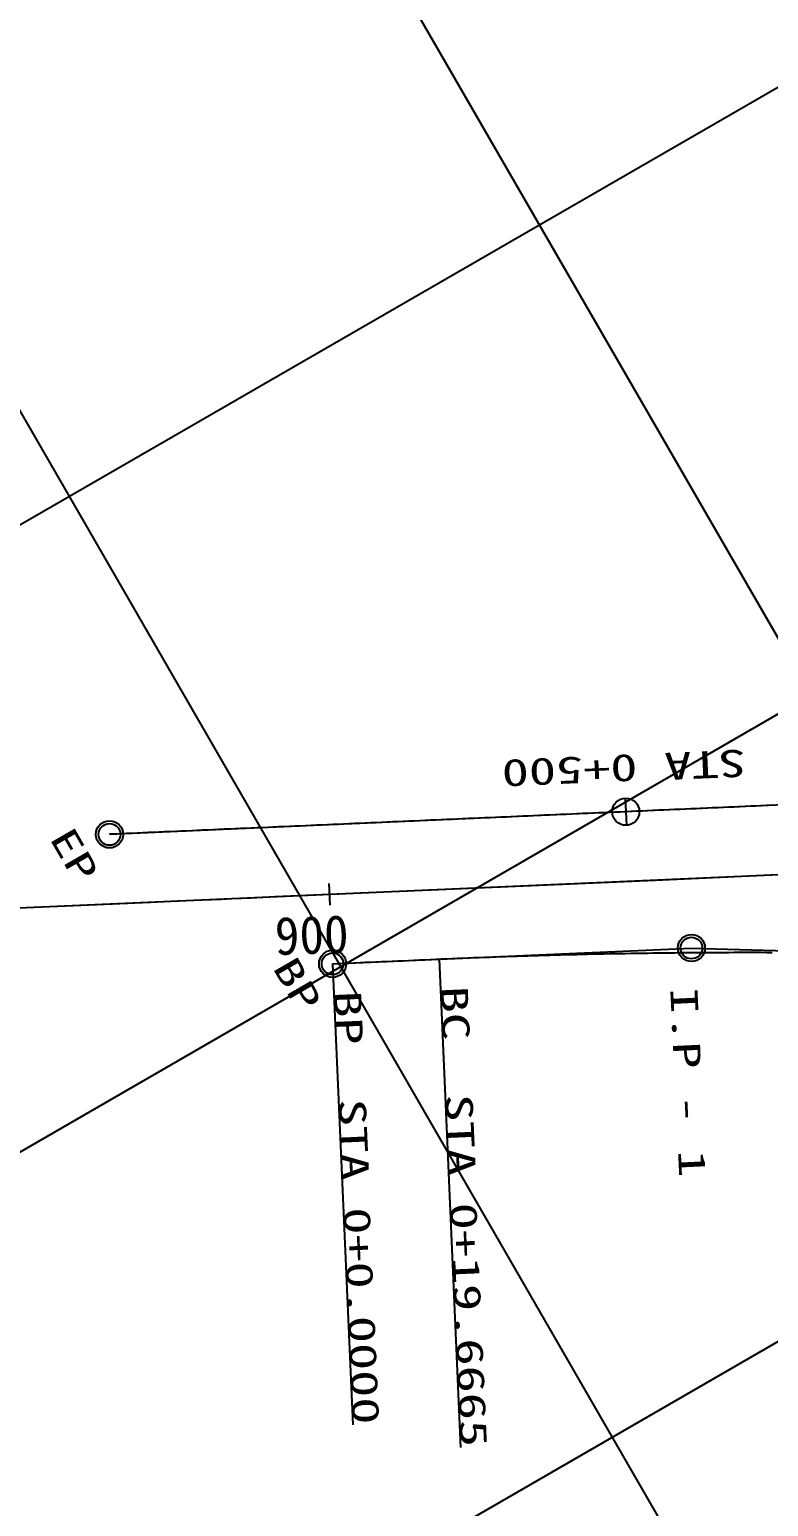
# Model space of a CAD drawing. Header units: feet. Extents: x 226743 to 230948, y 199106 to 202076.
# Drawn here: x 229600.8 to 229736.8, y 200836.1 to 201108 of the extents above; entities that cross this region are included whole.
import ezdxf
from ezdxf.enums import TextEntityAlignment as Align

# ---------------------------------------------------------------- set-up
doc = ezdxf.new("R2010")
doc.units = ezdxf.units.FT
doc.header["$LTSCALE"] = 10
doc.header["$MEASUREMENT"] = 0
for name, color, linetype in [('CA-ALGN-CNTL', 2, 'CONTINUOUS'), ('CA-ALGN-STSM', 2, 'CONTINUOUS'), ('CA-ALGN-SUBL', 1, 'CONTINUOUS'), ('CA-ALGN-SUBT', 2, 'CONTINUOUS'), ('CA-ALGN-TEXT', 3, 'CONTINUOUS'), ('CV-GRID-LINE', 1, 'CONTINUOUS')]:
    doc.layers.add(name, color=color, linetype=linetype)
doc.styles.add('GHS', font='DotumChe.ttf')
doc.styles.add('RP2', font='DotumChe.ttf')

msp = doc.modelspace()

# ---------------------------------------------------------------- linework, layer by layer
at = {"layer": 'CA-ALGN-CNTL'}
for points in [[(229737.54, 200965.18), (229736.54, 200965.13), (229735.54, 200965.09), (229734.54, 200965.05), (229733.54, 200965), (229732.54, 200964.96), (229731.54, 200964.91), (229730.54, 200964.87), (229729.54, 200964.83), (229728.55, 200964.78), (229727.55, 200964.74), (229726.55, 200964.7), (229725.55, 200964.65), (229724.55, 200964.61), (229723.55, 200964.56), (229722.55, 200964.52), (229721.55, 200964.48), (229720.55, 200964.43), (229719.55, 200964.39), (229718.55, 200964.35), (229717.56, 200964.3), (229716.56, 200964.26), (229715.56, 200964.21), (229714.56, 200964.17), (229713.56, 200964.13), (229712.56, 200964.08), (229711.56, 200964.04), (229710.56, 200964), (229709.56, 200963.95), (229708.56, 200963.91), (229707.57, 200963.86), (229706.57, 200963.82), (229705.57, 200963.78), (229704.57, 200963.73), (229703.57, 200963.69), (229702.57, 200963.65), (229701.57, 200963.6), (229700.57, 200963.56), (229699.57, 200963.51), (229698.57, 200963.47), (229697.57, 200963.43), (229696.58, 200963.38), (229695.58, 200963.34), (229694.58, 200963.3), (229693.58, 200963.25), (229692.58, 200963.21), (229691.58, 200963.16), (229690.58, 200963.12), (229689.58, 200963.08), (229688.58, 200963.03), (229687.58, 200962.99), (229686.59, 200962.95), (229685.59, 200962.9), (229684.59, 200962.86), (229683.59, 200962.81), (229682.59, 200962.77), (229681.59, 200962.73), (229680.59, 200962.68), (229679.59, 200962.64), (229678.59, 200962.6), (229677.59, 200962.55), (229676.59, 200962.51), (229675.6, 200962.46), (229674.6, 200962.42), (229673.6, 200962.38), (229672.6, 200962.33), (229671.6, 200962.29), (229670.6, 200962.25), (229669.6, 200962.2), (229668.6, 200962.16), (229667.6, 200962.11), (229666.6, 200962.07), (229665.61, 200962.03), (229664.61, 200961.98), (229663.61, 200961.94), (229662.61, 200961.9), (229661.61, 200961.85), (229660.61, 200961.81), (229659.61, 200961.76), (229658.61, 200961.72), (229657.61, 200961.68), (229656.61, 200961.63), (229655.61, 200961.59), (229654.62, 200961.55), (229653.62, 200961.5), (229652.62, 200961.46), (229651.62, 200961.41), (229650.62, 200961.37), (229649.62, 200961.33), (229648.62, 200961.28), (229647.62, 200961.24), (229646.62, 200961.2), (229645.62, 200961.15), (229644.63, 200961.11), (229643.63, 200961.06), (229642.63, 200961.02), (229641.63, 200960.98), (229640.63, 200960.93), (229639.63, 200960.89), (229638.63, 200960.85), (229637.63, 200960.8), (229636.63, 200960.76), (229635.63, 200960.71), (229634.64, 200960.67), (229633.64, 200960.63), (229632.64, 200960.58), (229631.64, 200960.54), (229630.64, 200960.5), (229629.64, 200960.45), (229628.64, 200960.41), (229627.64, 200960.36), (229626.64, 200960.32), (229625.64, 200960.28), (229624.64, 200960.23), (229623.65, 200960.19), (229622.65, 200960.15), (229621.65, 200960.1), (229620.65, 200960.06), (229619.65, 200960.01), (229618.65, 200959.97), (229617.65, 200959.93), (229616.65, 200959.88), (229615.65, 200959.84), (229615.5, 200959.83)], [(229600.07, 200946.35), (229616.06, 200947.05), (229621.55, 200947.29), (229623.05, 200947.36), (229625.55, 200947.47), (229628.05, 200947.58), (229632.54, 200947.78), (229636.04, 200947.93), (229638.04, 200948.02), (229641.53, 200948.17), (229646.03, 200948.37), (229656.02, 200948.8), (229676, 200949.68), (229695.98, 200950.55), (229715.96, 200951.43), (229735.94, 200952.3), (229755.92, 200953.18)], [(229656.58, 200936.01), (229657.58, 200936.06), (229658.58, 200936.1), (229659.58, 200936.15), (229660.58, 200936.19), (229661.57, 200936.23), (229662.57, 200936.28), (229663.57, 200936.32), (229664.57, 200936.36), (229665.57, 200936.41), (229666.57, 200936.45), (229667.57, 200936.5), (229668.57, 200936.54), (229669.57, 200936.58), (229670.57, 200936.63), (229671.56, 200936.67), (229672.56, 200936.71), (229673.56, 200936.76), (229674.56, 200936.8), (229675.56, 200936.85), (229676.23, 200936.87), (229676.56, 200936.89), (229677.56, 200936.93), (229678.56, 200936.97), (229679.56, 200937.02), (229680.56, 200937.06), (229681.56, 200937.1), (229682.55, 200937.14), (229683.55, 200937.17), (229684.55, 200937.21), (229685.55, 200937.25), (229686.55, 200937.29), (229687.55, 200937.32), (229688.55, 200937.36), (229689.55, 200937.39), (229690.55, 200937.42), (229691.55, 200937.46), (229692.55, 200937.49), (229693.55, 200937.52), (229694.55, 200937.55), (229695.55, 200937.58), (229696.55, 200937.61), (229697.55, 200937.63), (229698.55, 200937.66), (229699.55, 200937.69), (229700.55, 200937.71), (229701.55, 200937.74), (229702.54, 200937.76), (229703.54, 200937.78), (229704.54, 200937.81), (229705.54, 200937.83), (229706.54, 200937.85), (229707.54, 200937.87), (229708.54, 200937.89), (229709.54, 200937.91), (229710.54, 200937.92), (229711.54, 200937.94), (229712.54, 200937.96), (229713.54, 200937.97), (229714.54, 200937.99), (229715.54, 200938), (229716.54, 200938.01), (229717.54, 200938.03), (229718.54, 200938.04), (229719.54, 200938.05), (229720.54, 200938.06), (229721.54, 200938.07), (229722.54, 200938.08), (229723.54, 200938.08), (229724.54, 200938.09), (229725.54, 200938.1), (229726.54, 200938.1), (229727.54, 200938.11), (229728.54, 200938.11), (229729.54, 200938.11), (229730.54, 200938.12), (229731.54, 200938.12), (229732.54, 200938.12), (229733.54, 200938.12), (229734.54, 200938.12), (229735.54, 200938.12), (229736.54, 200938.11), (229737.54, 200938.11)]]:
    msp.add_lwpolyline(points, dxfattribs=at)
at = {"layer": 'CA-ALGN-STSM', "linetype": 'Continuous'}
for p, q in [((229710.45, 200966.49), (229710.67, 200961.5)), ((229710.45, 200966.49), (229710.67, 200961.5)), ((229656.11, 200946.81), (229655.93, 200950.8))]:
    msp.add_line(p, q, dxfattribs=at)
for centre, radius in [((229710.56, 200964), 2.5), ((229615.5, 200959.83), 2.5), ((229615.5, 200959.83), 2), ((229722.65, 200938.91), 2.5), ((229722.65, 200938.91), 2), ((229656.58, 200936.01), 2.5), ((229656.58, 200936.01), 2)]:
    msp.add_circle(centre, radius, dxfattribs=at)
at = {"layer": 'CA-ALGN-SUBL', "linetype": 'Continuous'}
for p, q in [((229656.58, 200936.01), (229660.3, 200851.1)), ((229676.23, 200936.87), (229680.16, 200846.96))]:
    msp.add_line(p, q, dxfattribs=at)
at = {"layer": 'CA-ALGN-SUBL'}
for points in [[(227566.97, 201011.4), (228152.82, 200883), (229955.73, 200961.92)], [(229760.52, 200966.18), (229615.5, 200959.83)], [(229656.58, 200936.01), (229722.65, 200938.91)], [(229722.65, 200938.91), (229952.92, 200932.52), (229957.02, 200932.41)]]:
    msp.add_lwpolyline(points, dxfattribs=at)
at = {"layer": 'CV-GRID-LINE'}
for p, q in [((229594, 201246.38), (229932.19, 200660.61)), ((229481.37, 201241.45), (229819.57, 200655.68)), ((228904.02, 200615.6), (229944.59, 201216.37)), ((229120.43, 200625.07), (229949.52, 201103.75)), ((229336.84, 200634.54), (229954.45, 200991.12))]:
    msp.add_line(p, q, dxfattribs=at)

# ---------------------------------------------------------------- texts
at = {"layer": 'CA-ALGN-SUBT', "style": 'RP2', "width": 1.466797}
for s, rotation, p, p2 in [('EP', 300, (229604.34, 200959.16), (229609.34, 200950.5)), ('BP  STA 0+0.0000', 272.5065, (229656.8, 200931.02), (229660.3, 200851.1)), ('BC  STA 0+19.6665', 272.5065, (229676.45, 200931.88), (229680.16, 200846.96)), ('I.P - 1', 272.7554, (229718.74, 200931.57), (229720.42, 200896.61))]:
    msp.add_text(s, height=5, rotation=rotation, dxfattribs=at).set_placement(p, p2, align=Align.FIT)
at = {"layer": 'CA-ALGN-TEXT', "style": 'RP2', "width": 1.466797}
for s, rotation, p, p2 in [('STA 0+500', 182.5072, (229732.58, 200975.47), (229687.62, 200973.5)), ('BP', 300, (229645.42, 200935.34), (229650.42, 200926.68))]:
    msp.add_text(s, height=5, rotation=rotation, dxfattribs=at).set_placement(p, p2, align=Align.FIT)
at = {"layer": 'CA-ALGN-TEXT', "style": 'GHS'}
msp.add_text('900', height=7, rotation=1.8747, dxfattribs=at).set_placement((229646.06, 200937.61))

doc.saveas('drawing.dxf')
